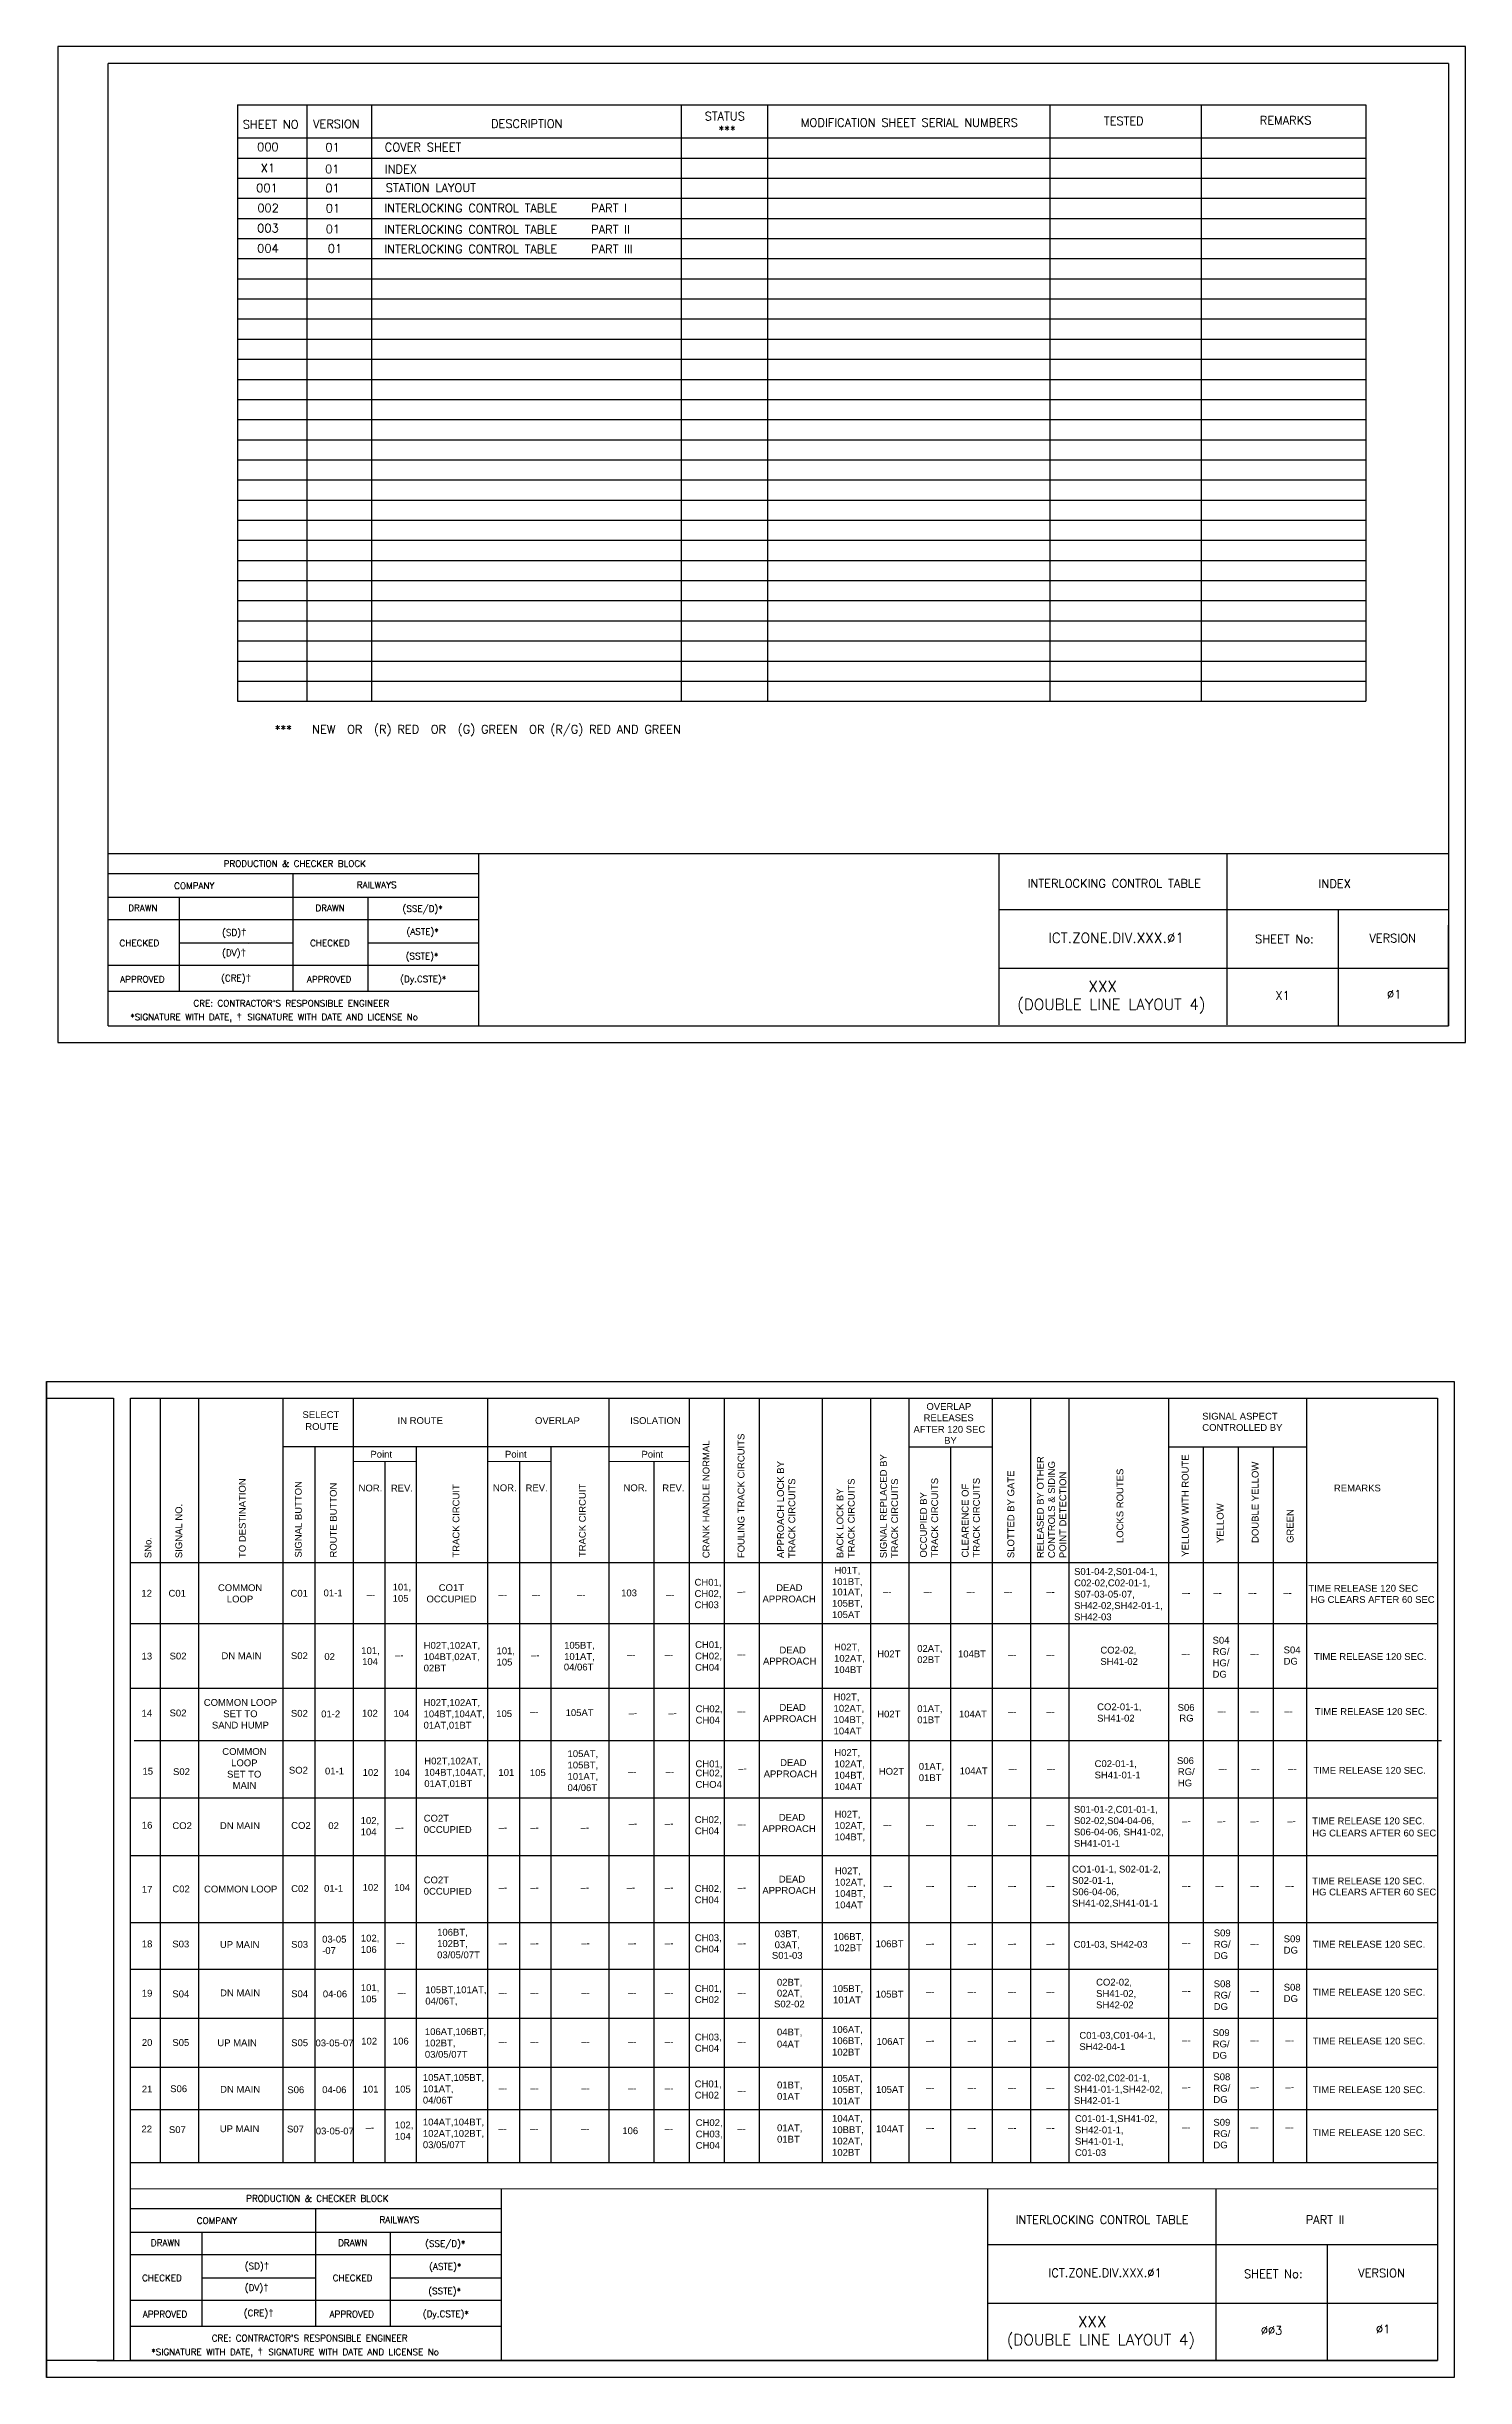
# Model space of a CAD drawing. Header units: inches. Extents: x -19 to 1645, y 43 to 741.
# Drawn here: x 770 to 1193, y 43 to 738 of the extents above; entities that cross this region are included whole.
import ezdxf
from ezdxf.enums import TextEntityAlignment as Align

# ---------------------------------------------------------------- set-up
doc = ezdxf.new("R2010")
doc.units = ezdxf.units.IN
doc.header["$MEASUREMENT"] = 0
for name, color, linetype in [('PDF2_Text', 7, 'Continuous'), ('PDF_Geometry', 7, 'Continuous'), ('PDF_Text', 7, 'Continuous')]:
    doc.layers.add(name, color=color, linetype=linetype)
doc.styles.add('PDF Arial', font='arial.ttf')
doc.styles.add('ROMANS', font='romans.shx', dxfattribs={"height": 2})

# ---------------------------------------------------------------- blocks, each defined once
blk = doc.blocks.new('A$C1B685902')
at = {"color": 7}
blk.add_line((0, 297), (0, 0), dxfattribs=at)
for points in [[(0, 297), (420, 297), (420, 0), (0, 0)], [(25, 292), (415, 292), (415, 5), (25, 5)]]:
    blk.add_lwpolyline(points, close=True, dxfattribs=at)
blk.add_lwpolyline([(0, 292), (20, 292), (20, 5), (0, 5)], dxfattribs=at)

msp = doc.modelspace()

# ---------------------------------------------------------------- linework, layer by layer
at = {"lineweight": -2}
for p, q in [((1193.28, 737.95), (773.28, 737.95)), ((773.28, 737.95), (773.28, 440.95)), ((1193.28, 440.95), (1193.28, 737.95)), ((788.28, 445.95), (788.28, 732.95)), ((1188.28, 732.95), (1188.28, 445.95)), ((1054.14, 446.24), (1054.14, 497.3)), ((1054.14, 480.58), (1188.1, 480.58)), ((1054.14, 463.12), (1188.28, 463.12)), ((773.28, 440.95), (1193.28, 440.95)), ((1050.82, 47.85), (1050.82, 99.19)), ((1050.82, 82.47), (1184.78, 82.47)), ((1050.82, 65.02), (1184.96, 65.02))]:
    msp.add_line(p, q, dxfattribs=at)
at = {"linetype": 'Continuous', "lineweight": -2}
for p, q in [((1188.28, 732.95), (788.28, 732.95)), ((1122.22, 446.24), (1122.22, 497.3)), ((1188.28, 445.95), (1188.28, 475.95)), ((788.28, 445.95), (1070.28, 445.95)), ((788.28, 445.95), (1188.28, 445.95)), ((1118.89, 47.85), (1118.89, 99.19)), ((784.96, 47.85), (1066.96, 47.85)), ((784.96, 47.85), (1184.96, 47.85))]:
    msp.add_line(p, q, dxfattribs=at)
at = {"color": 0}
for p, q in [((826.88, 720.55), (1163.58, 720.55)), ((847.64, 720.39), (847.64, 542.72)), ((866.89, 720.55), (866.89, 542.72)), ((959.33, 720.55), (959.33, 542.72)), ((985.1, 720.55), (985.1, 542.72)), ((1069.27, 720.55), (1069.27, 542.72)), ((1114.42, 720.55), (1114.42, 542.72)), ((1163.58, 720.55), (1163.58, 542.72)), ((826.88, 710.72), (1163.58, 710.72)), ((826.88, 704.72), (1163.58, 704.72)), ((826.88, 698.72), (1163.58, 698.72)), ((826.88, 692.72), (1163.58, 692.72)), ((826.88, 686.72), (1163.58, 686.72)), ((826.88, 680.72), (1163.58, 680.72)), ((826.88, 674.72), (1163.58, 674.72)), ((826.88, 668.72), (1163.58, 668.72)), ((826.88, 662.72), (1163.58, 662.72)), ((826.88, 656.72), (1163.58, 656.72)), ((826.88, 650.72), (1163.58, 650.72)), ((826.88, 644.72), (1163.58, 644.72)), ((826.88, 638.72), (1163.58, 638.72)), ((826.88, 632.72), (1163.58, 632.72)), ((826.88, 626.72), (1163.58, 626.72)), ((826.88, 620.72), (1163.58, 620.72)), ((826.88, 614.72), (1163.58, 614.72)), ((826.88, 608.72), (1163.58, 608.72)), ((826.88, 602.72), (1163.58, 602.72)), ((826.88, 596.72), (1163.58, 596.72)), ((826.88, 590.72), (1163.58, 590.72)), ((826.88, 584.72), (1163.58, 584.72)), ((826.88, 578.72), (1163.58, 578.72)), ((826.88, 572.72), (1163.58, 572.72)), ((826.88, 566.72), (1163.58, 566.72)), ((826.88, 560.72), (1163.58, 560.72)), ((826.88, 554.72), (1163.58, 554.72)), ((826.88, 548.72), (1163.58, 548.72)), ((826.88, 542.72), (1163.58, 542.72)), ((826.88, 542.72), (1163.58, 542.72)), ((826.88, 542.72), (1163.58, 542.72))]:
    msp.add_line(p, q, dxfattribs=at)
for p, q in [((826.88, 720.55), (826.88, 542.72)), ((788.28, 497.3), (1188.28, 497.3)), ((898.82, 497.3), (898.82, 445.95)), ((821.46, 491.24), (788.21, 491.25)), ((898.82, 491.24), (821.46, 491.24)), ((843.42, 491.24), (843.42, 456.15)), ((821.46, 484.2), (788.21, 484.2)), ((809.66, 456.15), (809.66, 484.2)), ((898.82, 484.2), (821.46, 484.2)), ((865.86, 456.15), (865.86, 484.2)), ((1155.33, 480.58), (1155.33, 445.95)), ((821.46, 477.54), (788.21, 477.54)), ((898.82, 477.53), (821.46, 477.54)), ((843.42, 470.56), (809.66, 470.56)), ((830.12, 470.41), (830.12, 470.41)), ((898.82, 470.55), (865.86, 470.55)), ((821.46, 463.89), (788.21, 463.89)), ((898.82, 463.89), (821.46, 463.89)), ((821.46, 456.15), (788.21, 456.15)), ((898.82, 456.14), (821.46, 456.15)), ((803.86, 334.84), (803.86, 106.88)), ((815.3, 334.84), (815.3, 106.88)), ((840.4, 334.84), (840.4, 106.88)), ((861.4, 334.84), (861.4, 106.88)), ((901.55, 334.84), (901.55, 106.88)), ((937.76, 334.84), (937.76, 106.88)), ((961.7, 334.84), (961.7, 106.88)), ((972.14, 334.84), (972.14, 106.88)), ((982.57, 334.84), (982.57, 106.88)), ((1001.32, 334.84), (1001.32, 106.88)), ((1015.78, 334.84), (1015.78, 106.88)), ((1027.23, 334.84), (1027.23, 106.88)), ((1052.12, 334.84), (1052.12, 106.88)), ((1063.56, 334.84), (1063.56, 106.88)), ((1075, 334.84), (1075, 106.88)), ((1104.66, 334.84), (1104.66, 106.95)), ((1145.84, 334.84), (1145.84, 106.95)), ((961.77, 320.33), (840.61, 320.33)), ((849.96, 320.4), (849.96, 106.88)), ((880.26, 320.33), (880.26, 106.88)), ((920.4, 320.4), (920.4, 106.88)), ((1052.12, 320.28), (1027.23, 320.29)), ((1039.67, 320.4), (1039.67, 106.88)), ((1145.84, 320.26), (1104.66, 320.27)), ((1115.09, 320.26), (1115.09, 106.88)), ((1125.53, 320.26), (1125.53, 106.88)), ((1135.96, 320.26), (1135.96, 106.88)), ((870.83, 316.05), (870.83, 106.88)), ((911.05, 315.98), (911.05, 106.88)), ((951.13, 315.98), (951.13, 106.88)), ((1184.96, 285.76), (794.96, 285.76)), ((1184.96, 267.55), (794.96, 267.55)), ((1184.96, 248.27), (794.96, 248.27)), ((1186.11, 232.67), (796.11, 232.67)), ((1185.03, 215.55), (795.03, 215.55)), ((1185.1, 198.41), (795.1, 198.41)), ((1185.03, 178.39), (795.03, 178.39)), ((1185.1, 164.51), (795.1, 164.51)), ((1185.1, 149.91), (795.1, 149.91)), ((1185.03, 135.31), (795.03, 135.31)), ((1184.96, 122.61), (794.96, 122.61)), ((1184.98, 106.88), (794.98, 106.88)), ((794.98, 99.11), (1184.96, 99.19)), ((905.57, 99.19), (905.57, 47.85)), ((828.21, 93.14), (794.97, 93.14)), ((905.57, 93.13), (828.21, 93.14)), ((850.17, 93.14), (850.17, 58.04)), ((828.21, 86.1), (794.97, 86.1)), ((816.41, 58.04), (816.41, 86.1)), ((905.57, 86.09), (828.21, 86.1)), ((872.61, 58.04), (872.61, 86.09)), ((828.21, 79.43), (794.97, 79.43)), ((905.57, 79.42), (828.21, 79.43)), ((1152, 82.47), (1152, 47.85)), ((850.17, 72.45), (816.41, 72.45)), ((836.87, 72.3), (836.87, 72.3)), ((905.57, 72.45), (872.61, 72.45)), ((828.21, 65.78), (794.97, 65.79)), ((905.57, 65.78), (828.21, 65.78)), ((828.21, 58.04), (794.97, 58.04)), ((905.57, 58.04), (828.21, 58.04))]:
    msp.add_line(p, q)
at = {"layer": 'PDF_Geometry', "lineweight": 15}
for points in [[(815.3, 106.88), (815.3, 334.91)], [(840.4, 106.88), (840.4, 334.91)], [(1052.12, 320.4), (1052.12, 334.84)], [(1063.56, 320.4), (1063.56, 334.84)], [(1075, 320.4), (1075, 334.84)], [(840.61, 320.33), (861.47, 320.33)], [(861.47, 320.33), (961.77, 320.33)], [(1027.3, 320.33), (1052.19, 320.33)], [(1052.12, 316.05), (1052.12, 320.4)], [(1063.56, 316.05), (1063.56, 320.4)], [(1075, 316.05), (1075, 320.4)], [(861.47, 315.98), (880.33, 315.98)], [(870.83, 285.83), (870.83, 316.05)], [(901.62, 315.98), (920.48, 315.98)], [(937.76, 315.98), (961.77, 315.98)], [(1052.12, 285.83), (1052.12, 316.05)], [(1063.56, 285.83), (1063.56, 316.05)], [(1075, 285.83), (1075, 316.05)], [(961.7, 106.88), (961.7, 285.76)], [(972.14, 106.88), (972.14, 285.76)], [(1052.12, 274.61), (1052.12, 285.69)], [(1063.56, 274.61), (1063.56, 285.69)], [(1075, 274.61), (1075, 285.69)], [(1052.12, 263.39), (1052.12, 274.47)], [(1063.56, 263.39), (1063.56, 274.47)], [(1075, 263.39), (1075, 274.47)], [(1052.12, 257.71), (1052.12, 265.42)], [(1063.56, 257.71), (1063.56, 265.42)], [(1075, 257.71), (1075, 265.42)]]:
    msp.add_lwpolyline(points, dxfattribs=at)

# ---------------------------------------------------------------- block references
msp.add_blockref('A$C1B685902', (769.96, 42.85))

# ---------------------------------------------------------------- texts
at = {"color": 0, "style": 'ROMANS'}
for s, p in [('SHEET NO', (836.82, 714.77)), ('VERSION', (856.42, 714.9)), ('DESCRIPTION', (913.21, 714.94)), ('STATUS', (972.29, 717.21)), ('MODIFICATION SHEET SERIAL NUMBERS', (1027.37, 715.3)), ('TESTED', (1091.36, 715.8)), ('REMARKS', (1139.63, 715.98))]:
    msp.add_text(s, height=2.5, dxfattribs=at).set_placement(p, align=Align.MIDDLE)
for s, p in [('000', (835.99, 708.05)), ('01', (855.27, 707.94)), ('X1', (835.99, 701.78)), ('01', (855.22, 701.46)), ('001', (835.72, 695.81)), ('01', (855.25, 695.75)), ('002', (836.03, 689.81)), ('01', (855.38, 689.75)), ('003', (836.01, 683.81)), ('01', (855.36, 683.58)), ('004', (836.01, 677.81)), ('01 ', (856.87, 677.75))]:
    msp.add_text(s, height=2.5, dxfattribs=at).set_placement(p, align=Align.MIDDLE_CENTER)
for s, p in [('COVER SHEET', (870.85, 707.96)), ('INDEX', (870.85, 701.4)), ('STATION LAYOUT', (871.16, 695.85)), ('INTERLOCKING CONTROL TABLE   PART I', (870.7, 689.79)), ('INTERLOCKING CONTROL TABLE   PART II', (870.7, 683.45)), ('INTERLOCKING CONTROL TABLE   PART III', (870.7, 677.62))]:
    msp.add_text(s, height=2.5, dxfattribs=at).set_placement(p, align=Align.MIDDLE_LEFT)
at = {"style": 'ROMANS'}
for s, height, p in [('***   ', 2.5, (975.57, 713.09)), ('***   NEW  OR  (R) RED  OR  (G) GREEN  OR (R/G) RED AND GREEN', 2.5, (898.62, 534.35)), ('PRODUCTION & CHECKER BLOCK', 1.92, (844, 494.3)), ('COMPANY', 1.92, (814.03, 487.69)), ('RAILWAYS', 1.92, (868.45, 487.95)), ('DRAWN', 1.92, (798.68, 481.06)), ('DRAWN', 1.92, (854.54, 481.06)), ('(SSE/D)*', 1.92, (882.15, 480.86)), ('(ASTE)*', 1.92, (882.15, 474.03)), ('CHECKED', 1.92, (797.63, 470.61)), ('CHECKED', 1.92, (854.5, 470.61)), ('(SSTE)*', 1.92, (881.98, 466.71)), ('APPROVED', 1.92, (798.53, 459.81)), ('APPROVED', 1.92, (854.27, 459.81)), ('(Dy.CSTE)*', 1.92, (882.32, 459.88)), ('XXX', 3.3, (1085.07, 457.69)), ("CRE: CONTRACTOR'S RESPONSIBLE ENGINEER", 1.92, (843, 452.65)), ('(DOUBLE LINE LAYOUT 4)', 3.3, (1087.64, 452.3)), ('COMPANY', 1.92, (820.79, 89.58)), ('PRODUCTION & CHECKER BLOCK', 1.92, (850.75, 96.2)), ('RAILWAYS', 1.92, (875.21, 89.84)), ('DRAWN', 1.92, (805.43, 82.96)), ('DRAWN', 1.92, (861.29, 82.96)), ('(SSE/D)*', 1.92, (888.9, 82.75)), ('(ASTE)*', 1.92, (888.9, 75.93)), ('CHECKED', 1.92, (804.38, 72.5)), ('CHECKED', 1.92, (861.25, 72.5)), ('(SSTE)*', 1.92, (888.73, 68.6)), ('APPROVED', 1.92, (805.28, 61.7)), ('APPROVED', 1.92, (861.02, 61.7)), ('(Dy.CSTE)*', 1.92, (889.07, 61.78)), ('(DOUBLE LINE LAYOUT 4)', 3.3, (1084.52, 54.08)), ('XXX', 3.3, (1081.96, 59.47)), ("CRE: CONTRACTOR'S RESPONSIBLE ENGINEER", 1.92, (848.44, 54.55))]:
    msp.add_text(s, height=height, dxfattribs=at).set_placement(p, align=Align.MIDDLE_CENTER)
at = {"lineweight": -2, "style": 'ROMANS'}
for s, height, p in [('INTERLOCKING CONTROL TABLE', 2.5, (1088.49, 488.39)), ('INDEX ', 2.5, (1155.14, 488.32)), ('ICT.ZONE.DIV.XXX.Ø1', 3, (1089.1, 472.14)), ('SHEET No:', 2.5, (1139.28, 471.84)), ('VERSION', 2.5, (1171.58, 472.07)), ('X1 ', 2.5, (1139.62, 454.97)), ('Ø1', 2.5, (1172.05, 455.35)), ('INTERLOCKING CONTROL TABLE', 2.5, (1084.89, 89.87)), ('PART II', 2.5, (1151.39, 89.87)), ('ICT.ZONE.DIV.XXX.Ø1', 2.5, (1085.78, 74.03)), ('SHEET No:', 2.5, (1135.95, 73.73)), ('VERSION', 2.5, (1168.26, 73.96)), ('ØØ3 ', 2.5, (1136.3, 56.87)), ('Ø1', 2.5, (1168.72, 57.24))]:
    msp.add_text(s, height=height, dxfattribs=at).set_placement(p, align=Align.MIDDLE_CENTER)
at = {"char_height": 1.92, "attachment_point": 1, "style": 'ROMANS'}
for s, width, insert in [('(SD){\\fArial|b0|i0|c0|p34;\\H1.08333x;†}', 8.1172, (822.31, 474.86)), ('(DV){\\fArial|b0|i0|c0|p34;\\H1.08333x;†}', 8.1172, (822.31, 468.81)), ('(CRE){\\fArial|b0|i0|c0|p34;\\H1.08333x;†}', 8.1172, (822.02, 461.27)), ('\\pi-5.76,l9.6,t9.6;*SIGNATURE WITH DATE, {\\fArial|b0|i0|c0|p34;\\H1.08333x;†  }SIGNATURE WITH DATE AND LICENSE No', 113.7459, (791.09, 449.67)), ('(SD){\\fArial|b0|i0|c0|p34;\\H1.08333x;†}', 8.1172, (829.07, 77.17)), ('(DV){\\fArial|b0|i0|c0|p34;\\H1.08333x;†}', 8.1172, (829.07, 70.7)), ('(CRE){\\fArial|b0|i0|c0|p34;\\H1.08333x;†}', 8.1172, (828.77, 63.17)), ('\\pi-5.76,l9.6,t9.6;*SIGNATURE WITH DATE, {\\fArial|b0|i0|c0|p34;\\H1.08333x;†  }SIGNATURE WITH DATE AND LICENSE No', 104.6362, (797.36, 51.56))]:
    msp.add_mtext_dynamic_manual_height_columns(s, width=width, gutter_width=12.5, heights=[0], dxfattribs=dict(at, insert=insert))
at = {"layer": 'PDF2_Text', "attachment_point": 7, "style": 'PDF Arial'}
for s, insert, char_height in [('–-', (976.04, 276.26), 2.03), ('–-', (1068.24, 276.14), 2.03), ('13', (798.3, 256.9), 2.03), ('S02', (806.66, 256.93), 2.03), ('S02', (842.86, 257.03), 2.03), ('02', (852.83, 256.77), 2.03), ('101,', (863.84, 258.21), 2.03), ('104', (864.1, 255.27), 2.03), ('–-', (873.95, 257.24), 2.03), ('–-', (914.44, 257.24), 2.03), ('–-', (943.12, 257.29), 2.03), ('–-', (954.35, 257.29), 2.03), ('CH01,\\PCH02,\\PCH04', (963.45, 253.56), 2.03), ('–-', (976.04, 257.52), 2.03), ('APPROACH', (983.72, 255.41), 2.03), ('DEAD', (988.62, 258.74), 2.03), ('H02T,\\P102AT,\\P104BT', (1004.91, 252.86), 2.03), ('–-', (1056.78, 257.42), 2.03), ('–-', (1068.24, 257.42), 2.03), ('–-', (1108.59, 257.62), 2.03), ('–-', (1129.16, 257.62), 2.03), ('DEAD', (988.62, 241.63), 2.03), ('H02T,\\P102AT,\\P104BT,\\P104AT', (1004.77, 234.59), 2.03), ('14', (798.3, 239.9), 2.03), ('S02', (806.66, 239.96), 2.03), ('S02', (842.86, 239.85), 2.03), ('01-2', (851.88, 239.67), 2.03), ('102', (864.06, 239.88), 2.03), ('–-', (914.2, 240.31), 2.03), ('–-', (943.65, 239.97), 2.03), ('–-', (955.47, 239.97), 2.03), ('CH02,\\PCH04', (963.61, 237.81), 2.03), ('–-', (976.04, 240.49), 2.03), ('APPROACH', (983.72, 238.24), 2.03), ('–-', (1056.78, 240.33), 2.03), ('–-', (1068.24, 240.33), 2.03), ('–-', (1119.36, 240.49), 2.03), ('–-', (1129.16, 240.49), 2.03), ('–-', (1139.26, 240.49), 2.03), ('H02T,\\P102AT,\\P104BT,\\P104AT', (1004.99, 218), 2.03), ('15', (798.57, 222.59), 2.03), ('S02', (807.68, 222.45), 2.03), ('SO2', (842.26, 222.89), 2.03), ('01-1', (853.02, 222.63), 2.03), ('102', (864.26, 222.21), 2.03), ('101', (904.77, 222.21), 2.03), ('–-', (943.4, 222.5), 2.03), ('–-', (954.62, 222.5), 2.03), ('CH01,', (963.57, 224.43), 2.03), ('CH02,\\PCHO4', (963.57, 218.65), 2.03), ('–-', (976.31, 223.47), 2.03), ('APPROACH', (983.92, 221.78), 2.03), ('DEAD', (988.82, 225.17), 2.03), ('HO2T', (1018.26, 222.56), 2.03), ('01AT,\\P01BT', (1030.19, 220.64), 2.03), ('104AT', (1042.38, 222.69), 2.03), ('–-', (1056.98, 223.38), 2.03), ('–-', (1068.44, 223.38), 2.03), ('–-', (1119.68, 223.39), 2.03), ('–-', (1129.37, 223.39), 2.03), ('–-', (1140.4, 223.39), 2.03), ('TIME RELEASE 120 SEC.', (1147.93, 222.82), 2.0298), ('16', (798.37, 206.48), 2.03), ('102, \\P104', (863.67, 204.49), 2.03), ('CH02,', (963.36, 207.81), 2.03), ('DEAD', (988.43, 208.85), 2.03), ('H02T,\\P102AT,\\P104BT,', (1005.06, 202.65), 2.03), ('S01-01-2,C01-01-1,\\PS02-02,S04-04-06, \\PS06-04-06, SH41-02, \\PSH41-01-1', (1076.48, 201.07), 2.0298), ('–-', (1108.77, 207.76), 2.03), ('–-', (1119.23, 207.76), 2.03), ('–-', (1129.16, 207.76), 2.03), ('–-', (1140.17, 207.76), 2.03), ('TIME RELEASE 120 SEC.', (1147.57, 207.77), 2.0298), ('CO2', (807.48, 206.34), 2.03), ('CO2', (842.93, 206.41), 2.03), ('02', (854.01, 206.34), 2.03), ('–-', (874.05, 205.84), 2.03), ('–-', (904.83, 205.84), 2.03), ('–-', (914.27, 205.84), 2.03), ('–-', (929.27, 205.84), 2.03), ('–-', (943.66, 207.05), 2.03), ('–-', (954.42, 207.05), 2.03), ('CH04', (963.37, 204.81), 2.03), ('–-', (976.11, 206.82), 2.03), ('APPROACH', (983.52, 205.45), 2.03), ('–-', (1019.62, 206.72), 2.03), ('–-', (1032.36, 206.72), 2.03), ('–-', (1044.82, 206.72), 2.03), ('–-', (1056.78, 206.72), 2.03), ('–-', (1068.24, 206.72), 2.03), ('HG CLEARS AFTER 60 SEC.', (1147.57, 204.14), 2.0298), ('H02T,\\P102AT,\\P104BT,\\P104AT', (1005.16, 182.72), 2.03), ('CO1-01-1, S02-01-2, \\PS02-01-1, \\PS06-04-06,\\PSH41-02,SH41-01-1', (1075.91, 182.88), 2.0298), ('17', (798.37, 187.38), 2.03), ('C02', (807.48, 187.49), 2.03), ('C02', (842.93, 187.56), 2.03), ('01-1', (852.75, 187.64), 2.03), ('102', (864.26, 187.93), 2.03), ('–-', (904.83, 187.97), 2.03), ('–-', (914.27, 187.97), 2.03), ('–-', (929.27, 187.97), 2.03), ('–-', (943.03, 187.97), 2.03), ('–-', (954.42, 187.97), 2.03), ('CH02,\\PCH04', (963.33, 184.22), 2.03), ('–-', (976.11, 187.97), 2.03), ('APPROACH', (983.52, 187.03), 2.03), ('DEAD', (988.43, 190.43), 2.03), ('–-', (1019.67, 188.47), 2.03), ('–-', (1032.36, 188.47), 2.03), ('–-', (1044.82, 188.47), 2.03), ('–-', (1056.78, 188.47), 2.03), ('–-', (1068.24, 188.47), 2.03), ('–-', (1108.77, 188.45), 2.03), ('–-', (1118.71, 188.45), 2.03), ('–-', (1129.16, 188.45), 2.03), ('–-', (1139.6, 188.45), 2.03), ('TIME RELEASE 120 SEC.', (1147.57, 189.85), 2.0298), ('HG CLEARS AFTER 60 SEC.', (1147.57, 186.55), 2.0298), ('102,\\P106', (863.72, 169.41), 2.03), ('CH03,', (963.36, 172.56), 2.03), ('03BT,', (987.19, 173.73), 2.03), ('106BT,', (1004.69, 172.92), 2.03), ('S09\\PRG/\\PDG', (1118.19, 167.59), 2.03), ('18', (798.37, 171.09), 2.03), ('S03', (807.48, 171.05), 2.03), ('S03', (842.93, 170.95), 2.03), ('–-', (874.27, 171.43), 2.03), ('–-', (904.83, 171.35), 2.03), ('–-', (914.27, 171.35), 2.03), ('–-', (929.53, 171.35), 2.03), ('–-', (943.46, 171.35), 2.03), ('–-', (954.42, 171.35), 2.03), ('CH04', (963.37, 169.56), 2.03), ('–-', (976.11, 171.35), 2.03), ('S01-03', (986.37, 167.66), 2.03), ('03AT,', (987.19, 170.47), 2.03), ('102BT', (1004.86, 169.92), 2.03), ('106BT', (1017.31, 171.11), 2.03), ('–-', (1032.36, 171.26), 2.03), ('–-', (1044.82, 171.26), 2.03), ('–-', (1056.78, 171.26), 2.03), ('–-', (1068.24, 171.26), 2.03), ('C01-03, SH42-03', (1076.39, 170.6), 2.0298), ('–-', (1108.77, 171.4), 2.03), ('–-', (1129.16, 171.18), 2.03), ('TIME RELEASE 120 SEC.', (1147.75, 170.98), 2.0298), ('101,\\P105', (863.72, 154.66), 2.03), ('CH01,', (963.36, 157.45), 2.03), ('02BT,', (987.87, 159.3), 2.03), ('S08\\PRG/\\PDG', (1118.19, 152.41), 2.03), ('19', (798.37, 156.38), 2.03), ('S04', (807.48, 156.18), 2.03), ('S04', (842.93, 156.2), 2.03), ('04-06', (852.38, 156.16), 2.03), ('–-', (874.71, 156.6), 2.03), ('–-', (904.83, 156.6), 2.03), ('–-', (914.27, 156.6), 2.03), ('–-', (929.53, 156.6), 2.03), ('–-', (943.46, 156.6), 2.03), ('–-', (954.42, 156.6), 2.03), ('CH02', (963.37, 154.45), 2.03), ('–-', (976.11, 156.6), 2.03), ('S02-02', (987, 153.16), 2.03), ('02AT,', (987.87, 156.04), 2.03), ('105BT,', (1004.44, 157.39), 2.03), ('101AT', (1004.61, 154.39), 2.03), ('105BT', (1017.31, 156.09), 2.03), ('–-', (1032.36, 156.92), 2.03), ('–-', (1044.82, 156.92), 2.03), ('–-', (1056.78, 156.92), 2.03), ('–-', (1068.24, 156.92), 2.03), ('–-', (1108.77, 157.13), 2.03), ('–-', (1129.16, 157.13), 2.03), ('TIME RELEASE 120 SEC.', (1147.75, 156.67), 2.0298), ('04BT,', (987.87, 144.45), 2.03), ('106AT,\\P106BT,\\P102BT', (1004.32, 138.81), 2.03), ('S09\\PRG/\\PDG', (1117.88, 137.85), 2.03), ('20', (798.37, 141.68), 2.03), ('S05', (807.48, 141.66), 2.03), ('S05', (842.93, 141.59), 2.03), ('03-05-07', (850.19, 141.55), 2.03), ('102', (863.84, 142.08), 2.03), ('106', (873.27, 142.08), 2.03), ('–-', (904.83, 142), 2.03), ('–-', (914.27, 142), 2.03), ('–-', (929.53, 142), 2.03), ('–-', (943.46, 142), 2.03), ('–-', (954.42, 142), 2.03), ('CH03,', (963.36, 142.95), 2.03), ('CH04', (963.37, 139.95), 2.03), ('–-', (976.11, 142), 2.03), ('04AT', (987.87, 141.19), 2.03), ('106AT', (1017.6, 141.99), 2.03), ('–-', (1032.36, 142.32), 2.03), ('–-', (1044.82, 142.32), 2.03), ('–-', (1056.78, 142.32), 2.03), ('–-', (1068.24, 142.32), 2.03), ('C01-03,C01-04-1,\\PSH42-04-1', (1078.1, 140.43), 2.0298), ('–-', (1108.77, 142.37), 2.03), ('–-', (1129.16, 142.37), 2.03), ('–-', (1139.6, 142.37), 2.03), ('TIME RELEASE 120 SEC.', (1147.75, 142.12), 2.0298), ('105AT,\\P105BT,\\P101AT', (1004.32, 124.23), 2.03), ('C02-02,C02-01-1,\\PSH41-01-1,SH42-02,\\PSH42-01-1', (1076.47, 124.36), 2.0298), ('S08\\PRG/\\PDG', (1118.09, 124.67), 2.03), ('21', (798.37, 127.81), 2.03), ('S06', (806.84, 127.88), 2.03), ('S06', (841.79, 127.58), 2.03), ('04-06', (852.18, 127.59), 2.03), ('101', (864.25, 127.76), 2.03), ('105', (873.88, 127.76), 2.03), ('–-', (904.83, 128.07), 2.03), ('–-', (914.27, 128.07), 2.03), ('–-', (929.53, 128.07), 2.03), ('–-', (943.46, 128.07), 2.03), ('–-', (954.42, 128.07), 2.03), ('CH01,', (963.32, 128.98), 2.03), ('CH02', (963.33, 125.98), 2.03), ('–-', (976.11, 127.4), 2.03), ('01BT,\\P01AT', (987.9, 125.63), 2.03), ('105AT', (1017.45, 127.67), 2.03), ('–-', (1032.36, 128.17), 2.03), ('–-', (1044.82, 128.17), 2.03), ('–-', (1056.78, 128.17), 2.03), ('–-', (1068.24, 128.17), 2.03), ('–-', (1108.77, 128.44), 2.03), ('–-', (1129.16, 128.44), 2.03), ('–-', (1139.6, 128.44), 2.03), ('TIME RELEASE 120 SEC.', (1147.75, 127.58), 2.0298), ('102,\\P104', (873.88, 113.7), 2.03), ('CH02,\\PCH03,\\PCH04', (963.62, 111), 2.03), ('01AT,\\P01BT', (987.9, 112.84), 2.03), ('104AT,\\P10BBT,\\P102AT,\\P102BT', (1004.32, 108.89), 2.03), ('S09\\PRG/\\PDG', (1118.09, 111.11), 2.03), ('22', (798.27, 115.92), 2.03), ('S07', (806.46, 115.69), 2.03), ('S07', (841.69, 115.86), 2.03), ('–-', (865.16, 116.39), 2.03), ('–-', (904.74, 116.01), 2.03), ('–-', (914.18, 116.01), 2.03), ('–-', (929.44, 116.01), 2.03), ('106', (941.73, 115.36), 2.03), ('–-', (954.33, 116.01), 2.03), ('–-', (976.02, 116.01), 2.03), ('104AT', (1017.42, 115.94), 2.03), ('–-', (1032.33, 116.3), 2.03), ('–-', (1044.8, 116.3), 2.03), ('–-', (1056.76, 116.3), 2.03), ('–-', (1068.21, 116.3), 2.03), ('–-', (1108.75, 116.45), 2.03), ('–-', (1129.14, 116.45), 2.03), ('–-', (1139.57, 116.45), 2.03), ('TIME RELEASE 120 SEC.', (1147.75, 114.79), 2.0298)]:
    msp.add_mtext(s, dxfattribs=dict(at, insert=insert, char_height=char_height))
for s, insert, char_height, width in [('CO2-02,\\PSH41-02', (1084.37, 255.31), 2.03, 17.7989), ('TIME RELEASE 120 SEC.', (1148.09, 256.79), 2.0298, 33.2543), ('CO2-01-1,\\PSH41-02', (1083.4, 238.4), 2.03, 17.7989), ('104', (873.45, 239.82), 2.03, 4.9581), ('TIME RELEASE 120 SEC.', (1148.37, 240.37), 2.0298, 33.2543), ('104', (873.66, 222.15), 2.03, 4.9581), ('105', (914.16, 222.15), 2.03, 4.9581), ('C02-01-1, \\PSH41-01-1', (1082.65, 221.45), 2.03, 28.3864), ('104', (873.66, 187.88), 2.03, 4.9581), ('03-05\\P-07', (852.17, 169.1), 2.03, 0.1143), ('S09\\PDG', (1139.07, 169.21), 2.03, 4.8183), ('CO2-02, \\PSH41-02,\\PSH42-02', (1083.09, 152.9), 2.03, 26.4012), ('S08\\PDG', (1139.07, 154.77), 2.03, 4.8183), ('C01-01-1,SH41-02,\\PSH42-01-1,\\PSH41-01-1,\\PC01-03', (1076.79, 108.84), 2.0298, 25.9887), ('03-05-07', (850.28, 115.29), 2.03, 2.9957)]:
    msp.add_mtext(s, dxfattribs=dict(at, insert=insert, char_height=char_height, width=width))
at = {"layer": 'PDF_Text', "attachment_point": 7, "style": 'PDF Arial'}
for s, insert, char_height in [('SELECT', (846.3, 328.92), 2.027), ('ROUTE', (847.15, 325.38), 2.027), ('IN ROUTE', (874.68, 327.15), 2.027), ('OVERLAP', (915.68, 327.15), 2.027), ('ISOLATION', (944.06, 327.15), 2.027), ('RELEASES', (1031.62, 327.99), 2.027), ('OVERLAP', (1032.47, 331.35), 2.027), ('SIGNAL ASPECT', (1114.77, 328.45), 2.0273), ('CONTROLLED BY', (1114.77, 325.09), 2.0273), ('AFTER 120 SEC', (1028.62, 324.55), 2.0273), ('BY', (1037.75, 321.26), 2.027), ('Point', (866.58, 317.12), 2.027), ('Point', (906.73, 317.12), 2.027), ('Point', (947.45, 317.12), 2.027), ('NOR.', (863.05, 307.04), 2.027), ('REV.', (872.67, 307.04), 2.027), ('NOR.', (903.13, 307.11), 2.027), ('REV.', (912.86, 307.11), 2.027), ('NOR.', (942.09, 307.11), 2.027), ('REV.', (953.65, 307.11), 2.027), ('REMARKS', (1154.05, 307.04), 2.027), ('101,\\P105', (873.22, 274.13), 2.027), ('\\pi-3.67782;CO1T\\P\\pi-7.33074;OCCUPIED', (890.64, 273.95), 2.0273), ('CH01,', (963.29, 278.59), 2.027), ('101BT,', (1004.29, 278.78), 2.027), ('101AT,\\P105BT,\\P105AT', (1004.33, 269.28), 2.027), ('H01T,', (1005.04, 282.16), 2.027), ('TIME RELEASE 120 SEC', (1146.46, 277.15), 2.0273), ('12', (798.25, 275.69), 2.027), ('–-', (865.46, 275.31), 2.027), ('–-', (904.79, 275.31), 2.027), ('–-', (914.79, 275.31), 2.027), ('–-', (928.17, 275.31), 2.027), ('–-', (954.77, 275.31), 2.027), ('CH02,', (963.29, 275.22), 2.027), ('CH03', (963.3, 272.22), 2.027), ('–-', (1019.48, 276.2), 2.027), ('–-', (1031.63, 276.2), 2.027), ('–-', (1044.43, 276.2), 2.027), ('–-', (1055.63, 276.2), 2.027), ('–-', (1108.71, 275.85), 2.027), ('–-', (1118.1, 275.85), 2.027), ('–-', (1128.53, 275.85), 2.027), ('–-', (1138.96, 275.85), 2.027), ('HG CLEARS AFTER 60 SEC', (1147.12, 273.79), 2.0273), ('H02T,102AT,\\P104BT,02AT,\\P02BT', (882.47, 253.35), 2.0273), ('101,\\P105', (904.21, 255.12), 2.027), ('105BT,', (924.38, 259.8), 2.027), ('101AT,', (924.38, 256.44), 2.027), ('H02T', (1017.79, 257.57), 2.027), ('02AT,', (1029.71, 258.85), 2.027), ('02BT', (1029.73, 255.85), 2.027), ('104BT', (1041.89, 257.57), 2.027), ('S04\\PRG/\\PHG/\\PDG', (1117.85, 251.51), 2.027), ('S04\\PDG', (1139.05, 255.38), 2.027), ('04/06T', (924.29, 253.64), 2.027), ('H02T,102AT,\\P104BT,104AT,\\P01AT,01BT', (882.44, 235.96), 2.0273), ('01AT,', (1029.71, 240.91), 2.027), ('S06', (1107.43, 241.59), 2.027), ('105', (904.12, 239.76), 2.027), ('105AT', (924.82, 240.05), 2.027), ('H02T', (1017.79, 239.63), 2.027), ('01BT', (1029.73, 237.91), 2.027), ('104AT', (1042.18, 239.63), 2.027), ('RG', (1107.94, 238.42), 2.027), ('105AT,\\P105BT,\\P101AT,\\P04/06T', (925.4, 217.67), 2.027), ('H02T,102AT,\\P104BT,104AT,\\P01AT,01BT', (882.65, 218.53), 2.0273), ('S06', (1107.24, 225.73), 2.027), ('CO2T\\P0CCUPIED', (882.48, 205.19), 2.027), ('DN MAIN', (821.67, 206.4), 2.027), ('COMMON LOOP', (816.94, 187.44), 2.0273), ('CO2T\\P0CCUPIED', (882.48, 186.78), 2.027), ('106BT,\\P102BT,\\P03/05/07T', (886.48, 167.81), 2.027), ('UP MAIN', (821.67, 170.89), 2.027), ('DN MAIN', (821.73, 156.51), 2.027), ('UP MAIN', (820.91, 141.59), 2.027), ('DN MAIN', (821.73, 127.75), 2.027), ('UP MAIN', (821.64, 115.95), 2.027)]:
    msp.add_mtext(s, dxfattribs=dict(at, insert=insert, char_height=char_height))
at = {"layer": 'PDF_Text', "attachment_point": 7, "rotation": 90, "style": 'PDF Arial'}
for s, insert, char_height in [('CRANK HANDLE NORMAL', (967.77, 287.17), 2.0273), ('FOULING TRACK CIRCUITS', (978.21, 287.17), 2.0273), ('APPROACH LOCK BY', (989.98, 287.17), 2.0273), ('SIGNAL REPLACED BY', (1020.68, 287.17), 2.0273), ('SLOTTED BY GATE', (1058.7, 287.17), 2.0273), ('RELEASED BY OTHER', (1067.48, 287.17), 2.0273), ('CONTROLS & SIDING', (1070.85, 287.17), 2.0273), ('LOCKS ROUTES', (1091.26, 291.67), 2.0273), ('YELLOW WITH ROUTE', (1110.73, 287.58), 2.0273), ('DOUBLE YELLOW', (1131.6, 291.7), 2.0273), ('TO DESTINATION', (829.39, 287.22), 2.0273), ('SIGNAL BUTTON', (846.1, 287.34), 2.0273), ('ROUTE BUTTON', (856.54, 287.34), 2.0273), ('TRACK CIRCUIT', (893.16, 287.34), 2.0273), ('TRACK CIRCUIT', (930.85, 287.48), 2.0273), ('TRACK CIRCUITS', (993.35, 287.17), 2.0273), ('BACK LOCK BY', (1007.73, 287.17), 2.0273), ('TRACK CIRCUITS', (1011.09, 287.17), 2.0273), ('TRACK CIRCUITS', (1024.04, 287.17), 2.0273), ('OCCUPIED BY', (1032.62, 287.34), 2.0273), ('TRACK CIRCUITS', (1035.99, 287.34), 2.0273), ('CLEARENCE OF', (1045.07, 287.34), 2.0273), ('TRACK CIRCUITS', (1048.43, 287.34), 2.0273), ('POINT DETECTION', (1074.21, 287.17), 2.0273), ('SIGNAL NO.', (810.44, 287.17), 2.027), ('YELLOW', (1121.17, 291.7), 2.027), ('GREEN', (1142.03, 291.7), 2.027), ('SNo.', (801.27, 287.17), 2.027)]:
    msp.add_mtext(s, dxfattribs=dict(at, insert=insert, char_height=char_height))
at = {"layer": 'PDF_Text', "attachment_point": 7, "style": 'PDF Arial'}
for s, insert, char_height, width in [('\\pi3.05396;COMMON \\P\\pi5.70498;LOOP', (818.03, 273.93), 2.0273, 18.9495), ('\\pi4.20554;DEAD\\P\\pi0.12184;APPROACH', (983.44, 273.95), 2.0273, 15.9105), ('S01-04-2,S01-04-1,\\PC02-02,C02-01-1,\\PS07-03-05-07,\\PSH42-02,SH42-01-1,\\PSH42-03', (1076.53, 268.62), 2.0273, 12.0589), ('C01', (806.33, 275.65), 2.027, 10.6172), ('C01', (842.73, 275.65), 2.027, 10.6172), ('01-1', (852.6, 275.76), 2.027, 8.1328), ('103', (941.38, 275.76), 2.027, 8.1328), ('\\pi5.65463;DN MAIN', (816.48, 257.04), 2.0273, 22.8164), ('\\pi0.23648;COMMON LOOP\\P\\pi6.05364;SET TO   \\P\\pi2.6683;SAND HUMP', (816.62, 236.33), 2.0273, 22.0807), ('\\pi4.61957;COMMON  \\P\\pi7.27059;LOOP\\P\\pi6.05364;SET TO   \\P\\pi7.72141;MAIN', (817.75, 218.35), 2.0273, 22.0807), ('RG/\\PHG', (1107.48, 219.08), 2.027, 3.8486), ('105BT,101AT,\\P04/06T,', (882.96, 153.67), 2.0273, 8.6431), ('106AT,106BT,\\P102BT,\\P03/05/07T', (882.82, 138.15), 2.0273, 8.6431), ('105AT,105BT,\\P101AT,\\P04/06T', (882.23, 124.48), 2.0273, 8.6431), ('104AT,104BT,\\P102AT,102BT,\\P03/05/07T', (882.23, 111.18), 2.0273, 8.6431)]:
    msp.add_mtext(s, dxfattribs=dict(at, insert=insert, char_height=char_height, width=width))

doc.saveas('drawing.dxf')
